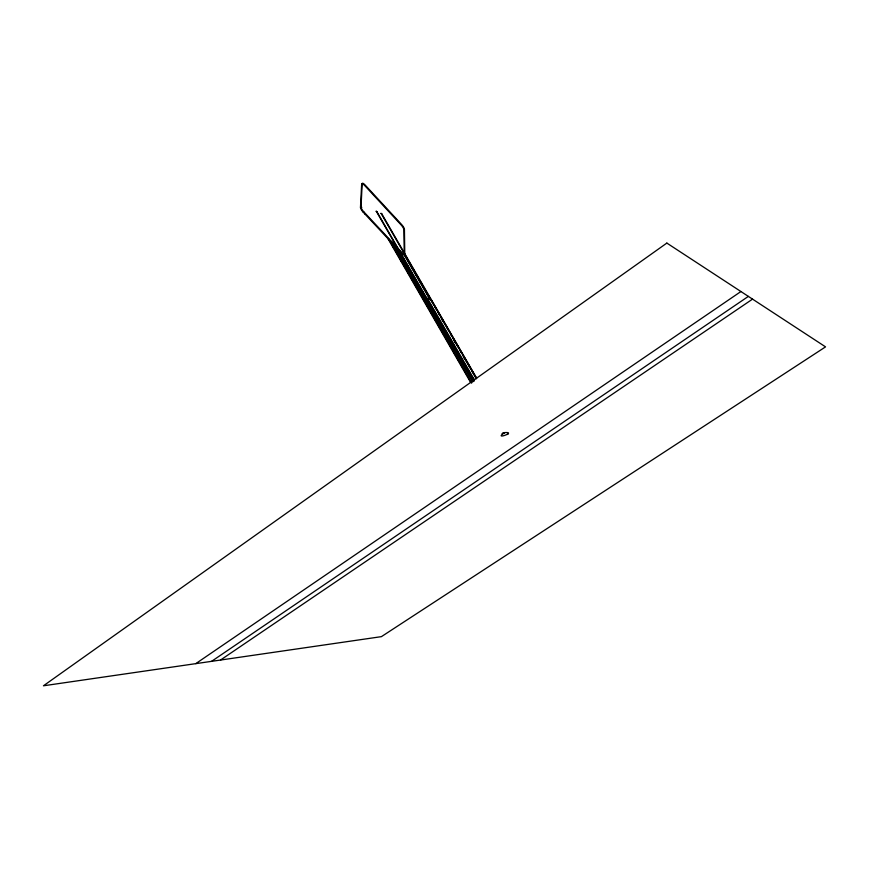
<?xml version="1.0" encoding="UTF-8"?>
<svg xmlns="http://www.w3.org/2000/svg" width="869" height="869" viewBox="0 0 869 869"><rect width="100%" height="100%" fill="white"/><g stroke="black" fill="none" stroke-linecap="round" stroke-linejoin="round"><path stroke-width="1.3" d="M361.026 207.007L362.177 183.652A4.399 1.184 52 0 1 365.121 185.021L401.684 224.593A4.247 1.13 52.7 0 1 404.433 229.318L404.78 254.172A4.345 1.206 52.8 0 1 402.619 253.313L363.763 211.786A4.312 1.206 52.2 0 1 361.026 207.007L360.483 207.43A4.312 1.206 52.2 0 0 363.22 212.21L402.075 253.737A4.345 1.206 52.8 0 0 404.237 254.584L403.911 229.72A4.247 1.13 52.7 0 0 401.163 224.995L364.6 185.434A4.399 1.184 52 0 0 361.656 184.065L360.483 207.43M431.078 299.577L426.907 298.447L431.078 299.577L476.397 378.08M503.792 432.675L504.813 432.588C517.392 431.763 493.168 440.344 504.096 433.044M360.537 206.409L361.08 205.986M361.276 207.702L361.819 207.278M363.22 212.21L363.763 211.786M364.861 213.97L365.414 213.546M508.148 433.837L507.366 434.5M195.775 663.644L740.92 291.528M211.58 661.342L748.361 296.394M220.498 660.049L752.543 299.132M503.672 432.697L502.086 433.653L504.085 432.979M380.904 213.35L381.752 213.731M376.125 211.265L376.994 211.645M393.201 246.839L393.57 247.274M409.744 275.821L409.733 275.408M401.597 261.113L401.771 261.667L401.217 261.124M381.676 213.655L476.679 378.211M381.056 213.372L476.418 378.645M404.389 254.041L414.556 271.671M415.914 274.017L420.661 282.24M422.019 284.597L424.05 288.117M425.408 290.474L426.766 292.82M428.124 295.167L430.155 298.697M431.513 301.043L433.544 304.574M434.902 306.92L436.26 309.277M437.618 311.623L439.649 315.154M441.007 317.5L442.364 319.846M443.722 322.203L445.754 325.723M447.111 328.08L448.469 330.426M450.5 333.957L451.858 336.303M453.216 338.649L457.963 346.883M459.994 350.403L461.352 352.76M462.71 355.106L470.172 368.032M472.204 371.563L476.277 378.612M404.509 254.704L430.948 300.522M441.8 319.314L443.157 321.66M453.998 340.463L455.356 342.81M463.492 356.909L464.85 359.255M403.477 253.65L429.916 299.468M427.418 298.328L474.528 380.046M376.82 211.525L474.018 380.198M376.277 211.286L474.137 381.143M400.283 253.183L405.019 261.417M406.377 263.763L408.408 267.294M409.766 269.651L411.124 271.997M412.482 274.354L414.513 277.884M415.871 280.231L417.902 283.761M419.249 286.118L420.607 288.465M421.965 290.822L426.712 299.055M407.05 265.382L408.397 267.717M419.195 286.466L420.542 288.801M425.267 297.002L429.319 304.031M430.666 306.377L432.686 309.885M436.738 316.924L438.758 320.433M440.105 322.779L441.463 325.115M442.81 327.461L444.83 330.98M446.177 333.316L447.535 335.662M452.249 343.863L453.607 346.199M469.792 374.311L471.824 377.83M394.548 244.417L473.486 381.48M393.711 243.179L473.333 381.448M391.506 241.495L472.573 382.132M388.41 238.54L471.606 383.196M387.531 237.91L470.661 382.501M666.849 243.081L43.45 685.793L381.404 636.651L825.55 346.872L666.849 243.081"/></g></svg>
